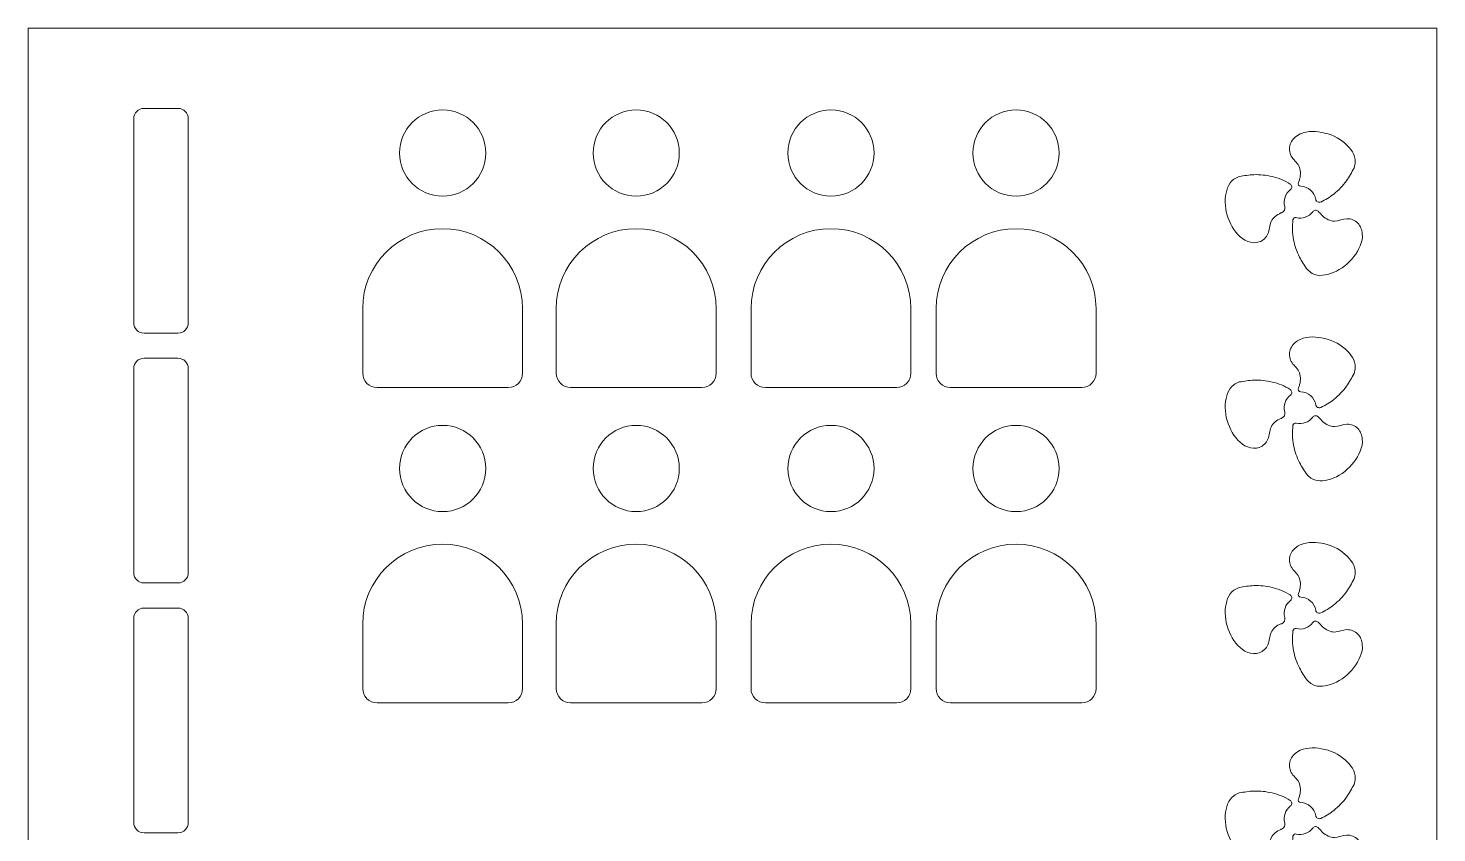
# Model space of a CAD drawing. Header units: metres. Extents: x -2538 to 7610, y -1082 to -498.
# Drawn here: x 7048 to 7610, y -841 to -520 of the extents above; entities that cross this region are included whole.
import ezdxf

# ---------------------------------------------------------------- set-up
doc = ezdxf.new("R2010")
doc.units = ezdxf.units.M
doc.linetypes.add('AUSGEZOGEN', pattern=[0])
doc.layers.add('Standard', color=7, linetype='AUSGEZOGEN', lineweight=25)

# ---------------------------------------------------------------- blocks, each defined once
blk = doc.blocks.new('COMPLEXOBJECT_196')
at = {"layer": 'Standard', "color": 7, "linetype": 'AUSGEZOGEN', "lineweight": 13}
for p, q in [((7258.59, -757.52), (7258.6, -783.25)), ((7322.37, -757.52), (7322.38, -783.26)), ((7264.32, -788.97), (7316.66, -788.98))]:
    blk.add_line(p, q, dxfattribs=at)
for centre, radius, start, end in [((7290.48, -757.52), 31.89, 0, 180), ((7264.32, -783.25), 5.73, 180, 269.9734), ((7316.65, -783.26), 5.73, 270.0266, 0)]:
    blk.add_arc(centre, radius, start, end, dxfattribs=at)
blk = doc.blocks.new('COMPLEXOBJECT_197')
at = {"layer": 'Standard', "color": 7, "linetype": 'AUSGEZOGEN', "lineweight": 13}
for p, q in [((7410.17, -757.53), (7410.16, -783.26)), ((7473.95, -757.53), (7473.94, -783.25)), ((7468.22, -788.98), (7415.89, -788.99))]:
    blk.add_line(p, q, dxfattribs=at)
for centre, radius, start, end in [((7442.06, -757.53), 31.89, 0, 180), ((7415.89, -783.26), 5.73, 180, 269.9734), ((7468.22, -783.25), 5.73, 270.0266, 0)]:
    blk.add_arc(centre, radius, start, end, dxfattribs=at)
blk = doc.blocks.new('COMPLEXOBJECT_198')
at = {"layer": 'Standard', "color": 7, "linetype": 'AUSGEZOGEN', "lineweight": 13}
for p, q in [((7258.59, -631.74), (7258.6, -657.46)), ((7322.37, -631.74), (7322.38, -657.47)), ((7264.32, -663.19), (7316.66, -663.2))]:
    blk.add_line(p, q, dxfattribs=at)
for centre, radius, start, end in [((7290.48, -631.74), 31.89, 0, 180), ((7264.32, -657.46), 5.73, 180, 269.9734), ((7316.65, -657.47), 5.73, 270.0266, 0)]:
    blk.add_arc(centre, radius, start, end, dxfattribs=at)
blk = doc.blocks.new('COMPLEXOBJECT_199')
at = {"layer": 'Standard', "color": 7, "linetype": 'AUSGEZOGEN', "lineweight": 13}
for p, q in [((7181.37, -757.53), (7181.38, -783.25)), ((7245.15, -757.53), (7245.16, -783.26)), ((7187.1, -788.98), (7239.44, -788.99))]:
    blk.add_line(p, q, dxfattribs=at)
for centre, radius, start, end in [((7213.26, -757.53), 31.89, 0, 180), ((7187.11, -783.25), 5.73, 180, 269.9734), ((7239.44, -783.26), 5.73, 270.0266, 0)]:
    blk.add_arc(centre, radius, start, end, dxfattribs=at)
blk = doc.blocks.new('COMPLEXOBJECT_200')
at = {"layer": 'Standard', "color": 7, "linetype": 'AUSGEZOGEN', "lineweight": 13}
for p, q in [((7181.37, -631.74), (7181.38, -657.47)), ((7245.15, -631.74), (7245.16, -657.47)), ((7187.1, -663.19), (7239.44, -663.2))]:
    blk.add_line(p, q, dxfattribs=at)
for centre, radius, start, end in [((7213.26, -631.74), 31.89, 0, 180), ((7187.11, -657.47), 5.73, 180, 269.9734), ((7239.44, -657.47), 5.73, 270.0266, 0)]:
    blk.add_arc(centre, radius, start, end, dxfattribs=at)
blk = doc.blocks.new('COMPLEXOBJECT_201')
at = {"layer": 'Standard', "color": 7, "linetype": 'AUSGEZOGEN', "lineweight": 13}
for p, q in [((7336.31, -757.52), (7336.3, -783.26)), ((7400.09, -757.52), (7400.08, -783.25)), ((7394.36, -788.97), (7342.02, -788.98))]:
    blk.add_line(p, q, dxfattribs=at)
for centre, radius, start, end in [((7368.2, -757.52), 31.89, 0, 180), ((7342.03, -783.26), 5.73, 180, 269.9734), ((7394.36, -783.25), 5.73, 270.0266, 0)]:
    blk.add_arc(centre, radius, start, end, dxfattribs=at)
blk = doc.blocks.new('COMPLEXOBJECT_202')
at = {"layer": 'Standard', "color": 7, "linetype": 'AUSGEZOGEN', "lineweight": 13}
for p, q in [((7336.31, -631.74), (7336.3, -657.47)), ((7400.09, -631.74), (7400.08, -657.46)), ((7394.36, -663.19), (7342.02, -663.2))]:
    blk.add_line(p, q, dxfattribs=at)
for centre, radius, start, end in [((7368.2, -631.74), 31.89, 0, 180), ((7342.03, -657.47), 5.73, 180, 269.9734), ((7394.36, -657.46), 5.73, 270.0266, 0)]:
    blk.add_arc(centre, radius, start, end, dxfattribs=at)
blk = doc.blocks.new('COMPLEXOBJECT_203')
at = {"layer": 'Standard', "color": 7, "linetype": 'AUSGEZOGEN', "lineweight": 13}
for p, q in [((7410.17, -631.74), (7410.16, -657.47)), ((7473.95, -631.74), (7473.94, -657.46)), ((7468.22, -663.19), (7415.89, -663.2))]:
    blk.add_line(p, q, dxfattribs=at)
for centre, radius, start, end in [((7442.06, -631.74), 31.89, 0, 180), ((7415.89, -657.47), 5.73, 180, 269.9734), ((7468.22, -657.46), 5.73, 270.0266, 0)]:
    blk.add_arc(centre, radius, start, end, dxfattribs=at)
blk = doc.blocks.new('COMPLEXOBJECT_209')
at = {"layer": 'Standard', "color": 7, "linetype": 'AUSGEZOGEN', "lineweight": 13}
for centre, major_axis, start_param, end_param in [((7553.53, -842.26), (0.526, 0.881), 0.29016, 1.960733), ((7555.36, -835.1), (3.27, 5.47), 3.431753, 4.605899), ((7561.56, -839.77), (0.75, 1.25), 6.063983, 7.747492)]:
    blk.add_ellipse(centre, major_axis=major_axis, ratio=0.99288, start_param=start_param, end_param=end_param, dxfattribs=at)
for points, start_tangent, end_tangent in [([(7558.26, -861.98), (7555.13, -856.98), (7552.75, -850.1), (7552.52, -842.11)], (-0.000563, 0.000827), (0.000151, 0.000989)), ([(7562.56, -838.72), (7564.35, -840.6), (7569.12, -842.65), (7574.03, -841.7), (7578.4, -843.45), (7580.18, -847.68), (7576.81, -856.8), (7568.59, -863.19), (7560.19, -863.51), (7558.26, -861.98)], (0.000725, -0.000689), (-0.000739, 0.000674))]:
    blk.add_spline(points, degree=3, dxfattribs=dict(at, start_tangent=start_tangent, end_tangent=end_tangent))
blk = doc.blocks.new('COMPLEXOBJECT_210')
at = {"layer": 'Standard', "color": 7, "linetype": 'AUSGEZOGEN', "lineweight": 13}
for centre, major_axis, start_param, end_param in [((7555.36, -835.1), (3.27, 5.47), 1.194602, 2.376013), ((7550.69, -829.01), (0.69, 1.16), 4.336194, 6.247926), ((7547.22, -837.35), (1.08, 1.81), 4.03076, 5.517605)]:
    blk.add_ellipse(centre, major_axis=major_axis, ratio=0.99288, start_param=start_param, end_param=end_param, dxfattribs=at)
for points, start_tangent, end_tangent in [([(7547.93, -839.32), (7547.71, -839.41), (7543.8, -842.87), (7542.53, -847.72), (7539.07, -850.95), (7534.48, -850.78), (7527.72, -843.89), (7525.52, -833.73), (7528.87, -825.98), (7531.08, -824.87)], (-0.000938, -0.000347), (0.000923, 0.000384)), ([(7531.08, -824.87), (7536.94, -824.14), (7544.17, -824.88), (7551.43, -827.87)], (0.000987, 0.000163), (0.00084, -0.000543))]:
    blk.add_spline(points, degree=3, dxfattribs=dict(at, start_tangent=start_tangent, end_tangent=end_tangent))
blk = doc.blocks.new('COMPLEXOBJECT_211')
at = {"layer": 'Standard', "color": 7, "linetype": 'AUSGEZOGEN', "lineweight": 13}
for centre, major_axis, start_param, end_param in [((7555.7, -827.64), (0.567, 0.95), 1.74922, 3.637), ((7555.36, -835.1), (3.27, 5.47), 5.424284, 6.778593), ((7563, -833.73), (0.73, 1.22), 2.282692, 4.103172)]:
    blk.add_ellipse(centre, major_axis=major_axis, ratio=0.99288, start_param=start_param, end_param=end_param, dxfattribs=at)
for points, start_tangent, end_tangent in [([(7554.68, -827.25), (7555.17, -825.86), (7554.85, -820.65), (7551.81, -816.7), (7551.4, -811.99), (7554.35, -808.45), (7563.96, -807.27), (7573.33, -811.68), (7577.37, -819.04), (7576.88, -821.47)], (0.000356, 0.000935), (-0.000266, -0.000964)), ([(7576.88, -821.47), (7573.85, -826.57), (7568.81, -831.86), (7563.58, -835.03)], (-0.000478, -0.000878), (-0.00091, -0.000414))]:
    blk.add_spline(points, degree=3, dxfattribs=dict(at, start_tangent=start_tangent, end_tangent=end_tangent))
blk = doc.blocks.new('COMPLEXOBJECT_208')
at = {"layer": 'Standard', "color": 7, "linetype": 'AUSGEZOGEN', "lineweight": 13}
for name in ['COMPLEXOBJECT_211', 'COMPLEXOBJECT_210', 'COMPLEXOBJECT_209']:
    blk.add_blockref(name, (0, 0), dxfattribs=at)
blk = doc.blocks.new('COMPLEXOBJECT_213')
at = {"layer": 'Standard', "color": 7, "linetype": 'AUSGEZOGEN', "lineweight": 13}
for centre, major_axis, start_param, end_param in [((7555.36, -753.16), (3.27, 5.47), 3.431753, 4.605899), ((7561.56, -757.83), (0.75, 1.25), 6.063983, 7.747492), ((7553.53, -760.32), (0.526, 0.881), 0.29016, 1.960733)]:
    blk.add_ellipse(centre, major_axis=major_axis, ratio=0.99288, start_param=start_param, end_param=end_param, dxfattribs=at)
for points, start_tangent, end_tangent in [([(7562.56, -756.77), (7564.35, -758.65), (7569.12, -760.71), (7574.03, -759.76), (7578.4, -761.5), (7580.18, -765.73), (7576.81, -774.85), (7568.59, -781.25), (7560.19, -781.56), (7558.26, -780.04)], (0.000725, -0.000689), (-0.000739, 0.000674)), ([(7558.26, -780.04), (7555.13, -775.04), (7552.75, -768.16), (7552.52, -760.17)], (-0.000563, 0.000827), (0.000151, 0.000989))]:
    blk.add_spline(points, degree=3, dxfattribs=dict(at, start_tangent=start_tangent, end_tangent=end_tangent))
blk = doc.blocks.new('COMPLEXOBJECT_214')
at = {"layer": 'Standard', "color": 7, "linetype": 'AUSGEZOGEN', "lineweight": 13}
for centre, major_axis, start_param, end_param in [((7550.69, -747.06), (0.69, 1.16), 4.336194, 6.247926), ((7555.36, -753.16), (3.27, 5.47), 1.194602, 2.376013), ((7547.22, -755.41), (1.08, 1.81), 4.03076, 5.517605)]:
    blk.add_ellipse(centre, major_axis=major_axis, ratio=0.99288, start_param=start_param, end_param=end_param, dxfattribs=at)
for points, start_tangent, end_tangent in [([(7547.93, -757.38), (7547.71, -757.46), (7543.8, -760.93), (7542.53, -765.78), (7539.07, -769.01), (7534.48, -768.84), (7527.72, -761.94), (7525.52, -751.79), (7528.87, -744.04), (7531.08, -742.93)], (-0.000938, -0.000347), (0.000923, 0.000384)), ([(7531.08, -742.93), (7536.94, -742.19), (7544.17, -742.94), (7551.43, -745.92)], (0.000987, 0.000163), (0.00084, -0.000543))]:
    blk.add_spline(points, degree=3, dxfattribs=dict(at, start_tangent=start_tangent, end_tangent=end_tangent))
blk = doc.blocks.new('COMPLEXOBJECT_215')
at = {"layer": 'Standard', "color": 7, "linetype": 'AUSGEZOGEN', "lineweight": 13}
for centre, major_axis, start_param, end_param in [((7555.7, -745.7), (0.567, 0.95), 1.74922, 3.637), ((7555.36, -753.16), (3.27, 5.47), 5.424284, 6.778593), ((7563, -751.79), (0.73, 1.22), 2.282692, 4.103172)]:
    blk.add_ellipse(centre, major_axis=major_axis, ratio=0.99288, start_param=start_param, end_param=end_param, dxfattribs=at)
for points, start_tangent, end_tangent in [([(7554.68, -745.31), (7555.17, -743.91), (7554.85, -738.71), (7551.81, -734.76), (7551.4, -730.05), (7554.35, -726.51), (7563.96, -725.32), (7573.33, -729.74), (7577.37, -737.1), (7576.88, -739.53)], (0.000356, 0.000935), (-0.000266, -0.000964)), ([(7576.88, -739.53), (7573.85, -744.62), (7568.81, -749.91), (7563.58, -753.09)], (-0.000478, -0.000878), (-0.00091, -0.000414))]:
    blk.add_spline(points, degree=3, dxfattribs=dict(at, start_tangent=start_tangent, end_tangent=end_tangent))
blk = doc.blocks.new('COMPLEXOBJECT_212')
at = {"layer": 'Standard', "color": 7, "linetype": 'AUSGEZOGEN', "lineweight": 13}
for name in ['COMPLEXOBJECT_215', 'COMPLEXOBJECT_214', 'COMPLEXOBJECT_213']:
    blk.add_blockref(name, (0, 0), dxfattribs=at)
blk = doc.blocks.new('COMPLEXOBJECT_216')
at = {"layer": 'Standard', "color": 7, "linetype": 'AUSGEZOGEN', "lineweight": 13}
for centre, major_axis, start_param, end_param in [((7555.36, -671.21), (3.27, 5.47), 1.194602, 2.376013), ((7550.69, -665.12), (0.69, 1.16), 4.336194, 6.247926), ((7547.22, -673.47), (1.08, 1.81), 4.03076, 5.517605)]:
    blk.add_ellipse(centre, major_axis=major_axis, ratio=0.99288, start_param=start_param, end_param=end_param, dxfattribs=at)
for points, start_tangent, end_tangent in [([(7547.93, -675.44), (7547.71, -675.52), (7543.8, -678.98), (7542.53, -683.83), (7539.07, -687.06), (7534.48, -686.9), (7527.72, -680), (7525.52, -669.84), (7528.87, -662.09), (7531.08, -660.98)], (-0.000938, -0.000347), (0.000923, 0.000384)), ([(7531.08, -660.98), (7536.94, -660.25), (7544.17, -660.99), (7551.43, -663.98)], (0.000987, 0.000163), (0.00084, -0.000543))]:
    blk.add_spline(points, degree=3, dxfattribs=dict(at, start_tangent=start_tangent, end_tangent=end_tangent))
blk = doc.blocks.new('COMPLEXOBJECT_217')
at = {"layer": 'Standard', "color": 7, "linetype": 'AUSGEZOGEN', "lineweight": 13}
for centre, major_axis, start_param, end_param in [((7555.7, -663.76), (0.567, 0.95), 1.74922, 3.637), ((7555.36, -671.21), (3.27, 5.47), 5.424284, 6.778593), ((7563, -669.85), (0.73, 1.22), 2.282692, 4.103172)]:
    blk.add_ellipse(centre, major_axis=major_axis, ratio=0.99288, start_param=start_param, end_param=end_param, dxfattribs=at)
for points, start_tangent, end_tangent in [([(7554.68, -663.37), (7555.17, -661.97), (7554.85, -656.76), (7551.81, -652.81), (7551.4, -648.1), (7554.35, -644.57), (7563.96, -643.38), (7573.33, -647.79), (7577.37, -655.15), (7576.88, -657.58)], (0.000356, 0.000935), (-0.000266, -0.000964)), ([(7576.88, -657.58), (7573.85, -662.68), (7568.81, -667.97), (7563.58, -671.14)], (-0.000478, -0.000878), (-0.00091, -0.000414))]:
    blk.add_spline(points, degree=3, dxfattribs=dict(at, start_tangent=start_tangent, end_tangent=end_tangent))
blk = doc.blocks.new('COMPLEXOBJECT_218')
at = {"layer": 'Standard', "color": 7, "linetype": 'AUSGEZOGEN', "lineweight": 13}
for centre, major_axis, start_param, end_param in [((7553.53, -678.37), (0.526, 0.881), 0.29016, 1.960733), ((7555.36, -671.21), (3.27, 5.47), 3.431753, 4.605899), ((7561.56, -675.89), (0.75, 1.25), 6.063983, 7.747492)]:
    blk.add_ellipse(centre, major_axis=major_axis, ratio=0.99288, start_param=start_param, end_param=end_param, dxfattribs=at)
for points, start_tangent, end_tangent in [([(7558.26, -698.09), (7555.13, -693.09), (7552.75, -686.21), (7552.52, -678.22)], (-0.000563, 0.000827), (0.000151, 0.000989)), ([(7562.56, -674.83), (7564.35, -676.71), (7569.12, -678.76), (7574.03, -677.81), (7578.4, -679.56), (7580.18, -683.79), (7576.81, -692.91), (7568.59, -699.3), (7560.19, -699.62), (7558.26, -698.09)], (0.000725, -0.000689), (-0.000739, 0.000674))]:
    blk.add_spline(points, degree=3, dxfattribs=dict(at, start_tangent=start_tangent, end_tangent=end_tangent))
blk = doc.blocks.new('COMPLEXOBJECT_219')
at = {"layer": 'Standard', "color": 7, "linetype": 'AUSGEZOGEN', "lineweight": 13}
for centre, major_axis, start_param, end_param in [((7555.36, -589.27), (3.27, 5.47), 1.194602, 2.376013), ((7550.69, -583.17), (0.69, 1.16), 4.336194, 6.247926), ((7547.22, -591.52), (1.08, 1.81), 4.03076, 5.517605)]:
    blk.add_ellipse(centre, major_axis=major_axis, ratio=0.99288, start_param=start_param, end_param=end_param, dxfattribs=at)
for points, start_tangent, end_tangent in [([(7531.08, -579.04), (7536.94, -578.31), (7544.17, -579.05), (7551.43, -582.04)], (0.000987, 0.000163), (0.00084, -0.000543)), ([(7547.93, -593.49), (7547.71, -593.58), (7543.8, -597.04), (7542.53, -601.89), (7539.07, -605.12), (7534.48, -604.95), (7527.72, -598.06), (7525.52, -587.9), (7528.87, -580.15), (7531.08, -579.04)], (-0.000938, -0.000347), (0.000923, 0.000384))]:
    blk.add_spline(points, degree=3, dxfattribs=dict(at, start_tangent=start_tangent, end_tangent=end_tangent))
blk = doc.blocks.new('COMPLEXOBJECT_220')
at = {"layer": 'Standard', "color": 7, "linetype": 'AUSGEZOGEN', "lineweight": 13}
for centre, major_axis, start_param, end_param in [((7555.7, -581.81), (0.567, 0.95), 1.74922, 3.637), ((7555.36, -589.27), (3.27, 5.47), 5.424284, 6.778593), ((7563, -587.9), (0.73, 1.22), 2.282692, 4.103172)]:
    blk.add_ellipse(centre, major_axis=major_axis, ratio=0.99288, start_param=start_param, end_param=end_param, dxfattribs=at)
for points, start_tangent, end_tangent in [([(7554.68, -581.42), (7555.17, -580.02), (7554.85, -574.82), (7551.81, -570.87), (7551.4, -566.16), (7554.35, -562.62), (7563.96, -561.43), (7573.33, -565.85), (7577.37, -573.21), (7576.88, -575.64)], (0.000356, 0.000935), (-0.000266, -0.000964)), ([(7576.88, -575.64), (7573.85, -580.74), (7568.81, -586.02), (7563.58, -589.2)], (-0.000478, -0.000878), (-0.00091, -0.000414))]:
    blk.add_spline(points, degree=3, dxfattribs=dict(at, start_tangent=start_tangent, end_tangent=end_tangent))
blk = doc.blocks.new('COMPLEXOBJECT_221')
at = {"layer": 'Standard', "color": 7, "linetype": 'AUSGEZOGEN', "lineweight": 13}
for centre, major_axis, start_param, end_param in [((7553.53, -596.43), (0.526, 0.881), 0.29016, 1.960733), ((7555.36, -589.27), (3.27, 5.47), 3.431753, 4.605899), ((7561.56, -593.94), (0.75, 1.25), 6.063983, 7.747492)]:
    blk.add_ellipse(centre, major_axis=major_axis, ratio=0.99288, start_param=start_param, end_param=end_param, dxfattribs=at)
for points, start_tangent, end_tangent in [([(7562.56, -592.89), (7564.35, -594.77), (7569.12, -596.82), (7574.03, -595.87), (7578.4, -597.62), (7580.18, -601.85), (7576.81, -610.97), (7568.59, -617.36), (7560.19, -617.67), (7558.26, -616.15)], (0.000725, -0.000689), (-0.000739, 0.000674)), ([(7558.26, -616.15), (7555.13, -611.15), (7552.75, -604.27), (7552.52, -596.28)], (-0.000563, 0.000827), (0.000151, 0.000989))]:
    blk.add_spline(points, degree=3, dxfattribs=dict(at, start_tangent=start_tangent, end_tangent=end_tangent))

msp = doc.modelspace()

# ---------------------------------------------------------------- linework, layer by layer
at = {"layer": 'Standard', "color": 7, "linetype": 'AUSGEZOGEN', "lineweight": 13}
for p, q in [((7090.04, -637.41), (7090.04, -555.97)), ((7094.14, -551.87), (7107.67, -551.87)), ((7111.77, -637.41), (7111.77, -555.97)), ((7094.14, -641.51), (7107.67, -641.51)), ((7094.14, -651.51), (7107.67, -651.51)), ((7090.04, -737.05), (7090.04, -655.61)), ((7111.77, -737.05), (7111.77, -655.61)), ((7094.14, -741.15), (7107.67, -741.15)), ((7094.14, -751.15), (7107.67, -751.15)), ((7090.04, -836.69), (7090.04, -755.25)), ((7111.77, -836.69), (7111.77, -755.25)), ((7094.14, -840.79), (7107.67, -840.79))]:
    msp.add_line(p, q, dxfattribs=at)
msp.add_lwpolyline([(7047.91, -1081.87), (7609.91, -1081.87), (7609.91, -519.87), (7047.91, -519.87), (7047.91, -1081.87)], close=True, dxfattribs=at)
for centre in [(7213.28, -569.68), (7290.5, -569.68), (7368.18, -569.68), (7442.04, -569.68), (7213.28, -695.47), (7290.5, -695.47), (7368.18, -695.47), (7442.04, -695.47)]:
    msp.add_circle(centre, 17.19, dxfattribs=at)
for centre, start, end in [((7094.14, -555.97), 90, 180), ((7107.67, -555.97), 0, 90), ((7094.14, -637.41), 180, 270), ((7107.67, -637.41), 270, 0), ((7094.14, -655.61), 90, 180), ((7107.67, -655.61), 0, 90), ((7094.14, -737.05), 180, 270), ((7107.67, -737.05), 270, 0), ((7094.14, -755.25), 90, 180), ((7107.67, -755.25), 0, 90), ((7094.14, -836.69), 180, 270), ((7107.67, -836.69), 270, 0)]:
    msp.add_arc(centre, 4.1, start, end, dxfattribs=at)

# ---------------------------------------------------------------- block references
for name in ['COMPLEXOBJECT_220', 'COMPLEXOBJECT_219', 'COMPLEXOBJECT_221', 'COMPLEXOBJECT_200', 'COMPLEXOBJECT_198', 'COMPLEXOBJECT_202', 'COMPLEXOBJECT_203', 'COMPLEXOBJECT_217', 'COMPLEXOBJECT_216', 'COMPLEXOBJECT_218', 'COMPLEXOBJECT_199', 'COMPLEXOBJECT_196', 'COMPLEXOBJECT_201', 'COMPLEXOBJECT_197']:
    msp.add_blockref(name, (0, 0), dxfattribs=at)
at = {"layer": 'Standard', "color": 7, "linetype": 'AUSGEZOGEN', "lineweight": 25}
for name in ['COMPLEXOBJECT_212', 'COMPLEXOBJECT_208']:
    msp.add_blockref(name, (0, 0), dxfattribs=at)

doc.saveas('drawing.dxf')
